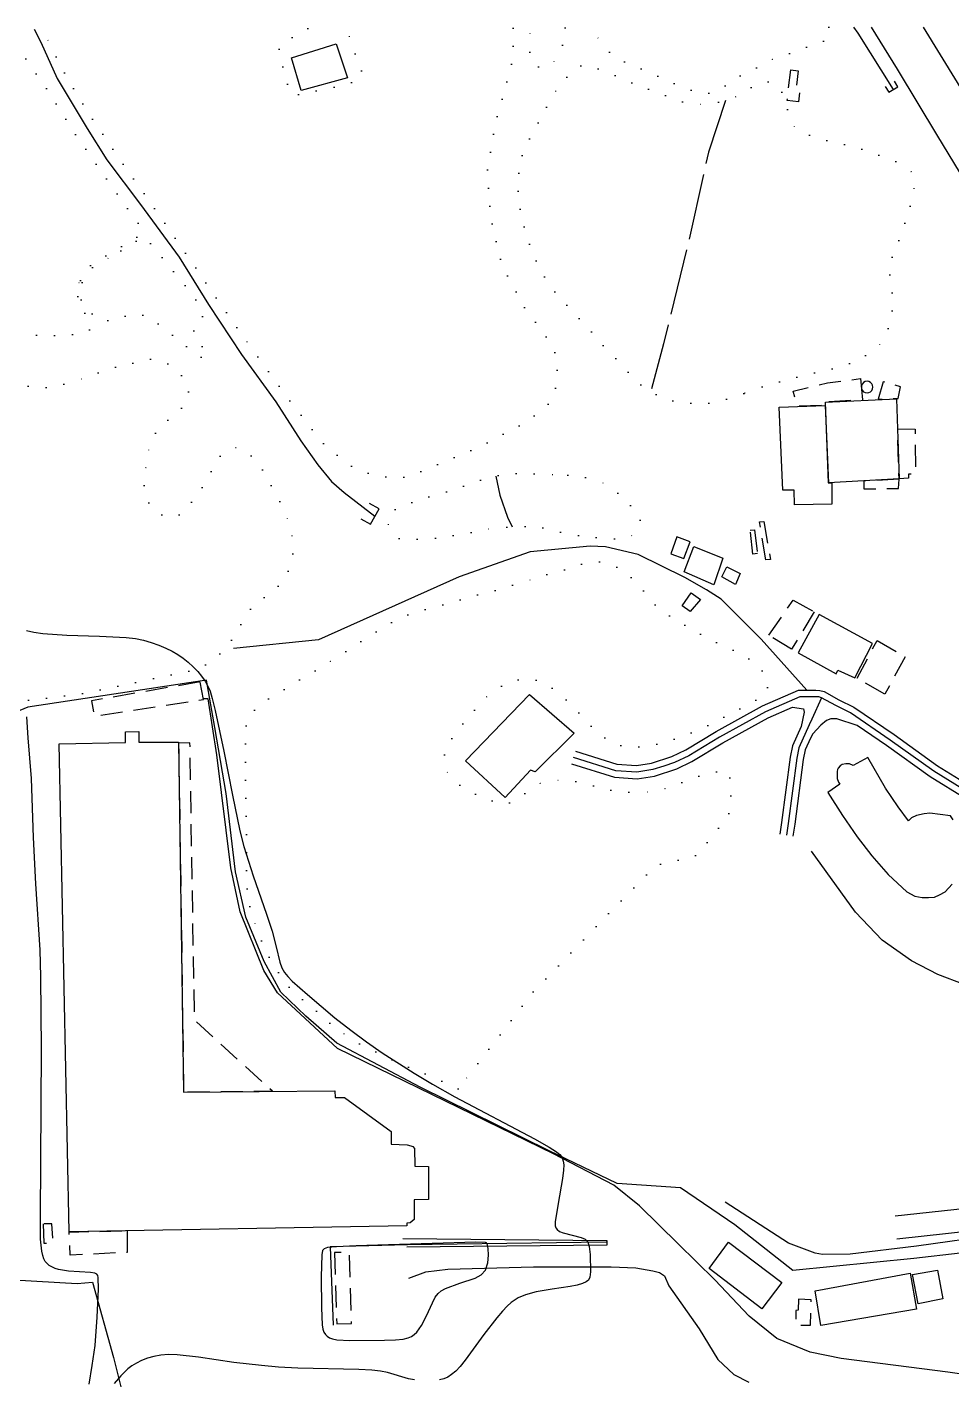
# Model space of a CAD drawing. Header units: millimetres. Extents: x 220021 to 223505, y 489325 to 491820.
# Drawn here: x 221084.8 to 221294.2, y 491507.7 to 491814.2 of the extents above; entities that cross this region are included whole.
import ezdxf

# ---------------------------------------------------------------- set-up
doc = ezdxf.new("R2010")
doc.units = ezdxf.units.MM
for name, pattern in [('15M2P5', [17.5, 15, -2.5]), ('5M2P5', [7.5, 5, -2.5]), ('AM4', [4, 0, -4])]:
    doc.linetypes.add(name, pattern=pattern)
for name, color, linetype in [('A0013110', 8, 'Continuous'), ('A0013117', 8, 'Continuous'), ('A0013118', 8, 'Continuous'), ('A0023210', 8, 'Continuous'), ('B0014111', 8, 'Continuous'), ('B0014112', 8, 'Continuous'), ('B0014116', 8, '5M2P5'), ('B0014118', 8, '5M2P5'), ('B0024120', 8, 'B0024120'), ('C0076116', 8, 'Continuous'), ('C0076117', 8, 'Continuous'), ('D0015112', 8, '15M2P5'), ('D0025111', 8, 'AM4'), ('E0022112', 8, 'Continuous'), ('F0017111', 8, 'Continuous'), ('F0017114', 8, 'Continuous'), ('F0047224', 8, 'Continuous')]:
    doc.layers.add(name, color=color, linetype=linetype)
doc.linetypes.add('B0024120', pattern='A,10,-1.75,[133,ltypeshp.shx,S=0.75,R=0,X=0,Y=0],-3.25', length=15)

msp = doc.modelspace()

# ---------------------------------------------------------------- linework, layer by layer
at = {"layer": 'A0013110', "flags": 128}
for points in [[(221299.797, 491775.078), (221291.037, 491789.53), (221281.915, 491804.716), (221276.018, 491814.207)], [(221208.95, 491650.153), (221218.361, 491647.234), (221222.774, 491646.916), (221226.154, 491647.481), (221230.81, 491649.018), (221233.935, 491650.463), (221240.848, 491654.662), (221251.315, 491660.454), (221259.483, 491663.993), (221263.433, 491664.019), (221264.339, 491663.959), (221265.254, 491663.684), (221268.604, 491661.848), (221271.994, 491660.164), (221281.116, 491653.945), (221290.985, 491646.891), (221298.786, 491642.067)], [(221208.061, 491647.287), (221217.802, 491644.267), (221222.916, 491643.899), (221226.876, 491644.559), (221231.914, 491646.223), (221235.348, 491647.811), (221242.353, 491652.067), (221252.64, 491657.759), (221258.112, 491660.13), (221260.581, 491659.763), (221260.747, 491659.061), (221260.07, 491655.754), (221258.15, 491651.388), (221257.606, 491648.842), (221255.65, 491634.036), (221255.262, 491631.408)], [(221297.364, 491639.419), (221289.322, 491644.392), (221279.398, 491651.485), (221272.798, 491655.985), (221268.147, 491657.511), (221266.832, 491657.505), (221265.847, 491657.149), (221264.535, 491656.087), (221262.733, 491654.144), (221262.184, 491653.107), (221261.02, 491650.461), (221260.564, 491648.332), (221258.622, 491633.62), (221258.222, 491630.918)]]:
    msp.add_lwpolyline(points, dxfattribs=at)
at = {"layer": 'A0013117', "flags": 128}
msp.add_lwpolyline([(221261.391, 491664.006), (221251.004, 491675.553), (221241.939, 491684.659), (221238.647, 491686.755), (221233.708, 491689.547), (221223.175, 491694.777), (221215.774, 491696.502), (221214.048, 491696.583), (221212.322, 491696.663), (221198.684, 491695.369), (221182.593, 491689.667), (221150.747, 491675.448), (221131.523, 491673.426)], dxfattribs=at)
at = {"layer": 'A0013118', "flags": 128}
for points in [[(221311.584, 491506.913), (221293.281, 491509.538), (221269.107, 491512.56), (221262.147, 491513.998), (221254.537, 491517.15), (221248.316, 491522.173), (221240.531, 491530.382), (221232.217, 491538.603), (221223.496, 491547.192), (221217.615, 491551.829), (221204.02, 491558.967), (221155.052, 491582.804), (221141.47, 491595.45), (221138.372, 491600.522), (221133.029, 491613.804), (221130.943, 491623.764), (221127.738, 491649.379), (221125.781, 491662.047), (221124.669, 491662.009)], [(221281.74, 491539.728), (221298.969, 491541.56), (221308.966, 491542.32), (221320.756, 491542.612), (221332.923, 491541.406), (221356.755, 491539.363), (221380.515, 491537.046), (221388.593, 491535.473), (221389.591, 491534.898), (221379.999, 491518.686), (221377.024, 491512.684), (221375.14, 491506.588)], [(221169.881, 491539.754), (221216.067, 491539.334), (221216.072, 491538.833), (221216.055, 491538.27), (221170.759, 491537.786)], [(221171.213, 491530.787), (221175.065, 491532.214), (221180.064, 491532.871), (221199.483, 491533.343), (221217.046, 491533.393), (221222.601, 491533.113), (221226.484, 491532.462), (221228.016, 491532.092), (221229.107, 491531.3), (221230.101, 491529.092), (221236.943, 491519.338), (221241.191, 491512.384), (221244.82, 491508.936), (221248.261, 491507.238)]]:
    msp.add_lwpolyline(points, dxfattribs=at)
at = {"layer": 'A0013118'}
msp.add_lwpolyline([(221281.404, 491544.901), (221305.858, 491547.547), (221307.373, 491547.706), (221308.331, 491547.901), (221308.952, 491548.343), (221309.393, 491549.062), (221309.425, 491549.549), (221309.346, 491550.86), (221306.66, 491567.637)], dxfattribs=at)
at = {"layer": 'A0023210', "flags": 128}
for points in [[(221454.609, 491497.031), (221437.617, 491517.118), (221435.318, 491519.912), (221432.096, 491524.197), (221424.314, 491534.548), (221417.762, 491543.264), (221404.578, 491566.708), (221397.82, 491580.782), (221390.902, 491595.035), (221386.335, 491605.046), (221381.768, 491615.057), (221373.474, 491633.417), (221373.306, 491633.79), (221371.286, 491637.953), (221368.826, 491643.291), (221366.183, 491649.027), (221354.701, 491675.818), (221344.163, 491699.753), (221331.905, 491726.865), (221328.309, 491737.268), (221312.067, 491773.915), (221295.486, 491801.701), (221287.802, 491814.236)], [(221298.075, 491640.743), (221290.154, 491645.641), (221280.257, 491652.715), (221271.234, 491658.866), (221267.91, 491660.518), (221264.672, 491662.293), (221264.07, 491662.473), (221263.388, 491662.519), (221259.799, 491662.495), (221251.977, 491659.106), (221241.601, 491653.365), (221234.642, 491649.137), (221231.362, 491647.62), (221228.939, 491646.82), (221226.515, 491646.02), (221222.845, 491645.407), (221218.081, 491645.751), (221208.506, 491648.72)], [(221264.672, 491662.293), (221262.506, 491657.429), (221261.874, 491656.129), (221259.585, 491650.924), (221259.085, 491648.587), (221257.136, 491633.828), (221256.742, 491631.163)]]:
    msp.add_lwpolyline(points, dxfattribs=at)
at = {"layer": 'B0014111', "flags": 128}
for points in [[(221154.756, 491810.415), (221157.321, 491802.769), (221146.818, 491799.89), (221144.626, 491807.265)], [(221281.689, 491730.045), (221282.246, 491711.849), (221266.299, 491710.977), (221265.576, 491729.27)], [(221265.541, 491728.491), (221266.248, 491710.898), (221267.021, 491710.944), (221267.006, 491706.143), (221258.577, 491706.013), (221258.496, 491709.334), (221255.915, 491709.355), (221255.066, 491728.092)], [(221110.093, 491654.621), (221110.09, 491652.214), (221119.045, 491652.246), (221120.151, 491572.91), (221154.444, 491573.266), (221154.536, 491571.755), (221156.648, 491571.727), (221167.212, 491564.022), (221167.244, 491561.191), (221170.863, 491561.039), (221171.687, 491560.775), (221172.125, 491560.591), (221172.481, 491560.152), (221172.551, 491556.14), (221175.645, 491556.086), (221175.639, 491548.596), (221172.409, 491548.571), (221172.396, 491544.096), (221171.532, 491543.298), (221170.79, 491543.27), (221170.79, 491542.659), (221094.259, 491541.283), (221092.059, 491651.841), (221107.014, 491652.121), (221107.025, 491654.542)], [(221243.599, 491538.923), (221255.737, 491529.806), (221251.168, 491523.85), (221239.267, 491533.021)], [(221284.783, 491531.917), (221286.173, 491523.799), (221264.543, 491520.049), (221263.265, 491527.954)]]:
    msp.add_lwpolyline(points, close=True, dxfattribs=at)
at = {"layer": 'B0014111'}
msp.add_lwpolyline([(221286.569, 491524.96), (221285.313, 491531.645), (221290.987, 491532.604), (221292.182, 491526.152)], close=True, dxfattribs=at)
at = {"layer": 'B0014112', "flags": 128}
for points in [[(221231.886, 491698.73), (221230.535, 491694.861), (221233.515, 491693.834), (221234.932, 491697.583)], [(221264.135, 491681.186), (221259.393, 491672.46), (221267.989, 491667.712), (221268.411, 491668.524), (221272.21, 491666.784), (221276.253, 491674.612)], [(221198.527, 491662.997), (221208.654, 491654.25), (221199.836, 491645.518), (221198.804, 491645.847), (221193.076, 491639.673), (221184.042, 491648.031)]]:
    msp.add_lwpolyline(points, close=True, dxfattribs=at)
at = {"layer": 'B0014112'}
for points in [[(221233.598, 491690.782), (221235.798, 491696.52), (221242.359, 491693.92), (221240.285, 491687.894)], [(221242.118, 491689.686), (221243.213, 491691.956), (221246.302, 491690.404), (221245.232, 491687.98)], [(221234.955, 491681.85), (221233.134, 491683.129), (221235.139, 491686.075), (221237.278, 491684.542)]]:
    msp.add_lwpolyline(points, close=True, dxfattribs=at)
at = {"layer": 'B0014112', "flags": 128}
msp.add_lwpolyline([(221294.525, 491634.639), (221293.909, 491635.543), (221289.244, 491636.123), (221287.916, 491635.968), (221286.212, 491635.627), (221285.082, 491635.081), (221284.399, 491634.373), (221282.061, 491637.573), (221279.21, 491641.789), (221275.204, 491648.721), (221271.883, 491646.959), (221271.03, 491647.289), (221270.16, 491647.353), (221269.395, 491647.203), (221268.878, 491646.878), (221268.487, 491646.37), (221268.318, 491646.007), (221268.217, 491645.58), (221268.234, 491644.015), (221268.539, 491643.166), (221268.864, 491642.741), (221266.144, 491640.8), (221269.411, 491635.579), (221272.738, 491630.801), (221276.093, 491626.449), (221279.79, 491622.275), (221283.978, 491618.31), (221285.851, 491617.317), (221287.522, 491617.049), (221288.936, 491617.02), (221290.308, 491617.14), (221291.408, 491617.616), (221292.731, 491618.352), (221294.314, 491620.057)], dxfattribs=at)
at = {"layer": 'B0014116', "flags": 128}
for points in [[(221257.714, 491804.531), (221259.418, 491804.331), (221258.843, 491799.418), (221259.687, 491799.32), (221259.45, 491797.297), (221256.903, 491797.595)], [(221273.532, 491734.617), (221273.983, 491729.76), (221265.53, 491729.313), (221265.534, 491728.538), (221259.24, 491728.362), (221258.233, 491731.732), (221266.08, 491733.619)], [(221278.674, 491733.853), (221277.53, 491729.897), (221282.012, 491730.102), (221282.544, 491732.76)], [(221281.924, 491723.245), (221285.897, 491723.13), (221285.949, 491713.035), (221284.394, 491712.943), (221284.395, 491712.037), (221282.272, 491711.851)], [(221282.244, 491711.826), (221274.244, 491711.373), (221274.265, 491709.624), (221282.111, 491709.715)], [(221123.975, 491665.883), (221099.359, 491661.589), (221100.002, 491658.095), (221124.69, 491661.892)], [(221121.647, 491652.041), (221119.07, 491652.022), (221120.242, 491572.983), (221140.326, 491573.165), (221122.691, 491589.229)], [(221088.375, 491543.09), (221088.542, 491538.744), (221090.625, 491538.773), (221090.393, 491543.073)], [(221107.414, 491541.51), (221107.433, 491536.645), (221094.538, 491536.003), (221094.261, 491541.252)], [(221154.38, 491536.643), (221154.892, 491520.457), (221158.252, 491520.564), (221157.765, 491536.628)], [(221259.47, 491526.013), (221259.404, 491523.524), (221258.89, 491523.485), (221258.85, 491520.139), (221262.208, 491520.113), (221262.359, 491525.865)]]:
    msp.add_lwpolyline(points, close=True, dxfattribs=at)
at = {"layer": 'B0014116'}
for points in [[(221258.293, 491684.407), (221263.011, 491681.748), (221257.926, 491673.29), (221252.722, 491676.444)], [(221279.038, 491663.14), (221272.729, 491666.711), (221277.264, 491675.277), (221283.668, 491671.546)]]:
    msp.add_lwpolyline(points, close=True, dxfattribs=at)
at = {"layer": 'B0014118'}
for points in [[(221248.532, 491700.229), (221249.5, 491700.352), (221250.178, 491694.963), (221249.135, 491694.825)], [(221250.622, 491702.173), (221251.593, 491702.255), (221253.109, 491693.64), (221252.095, 491693.508)]]:
    msp.add_lwpolyline(points, close=True, dxfattribs=at)
at = {"layer": 'B0024120', "flags": 128}
msp.add_lwpolyline([(221369.877, 491502.189), (221350.368, 491504.164), (221305.594, 491508.724), (221307.744, 491530.221), (221307.759, 491536.826), (221306.602, 491537.641), (221285.632, 491535.22), (221258.171, 491532.517), (221245.024, 491542.848), (221232.777, 491551.231), (221218.435, 491552.242), (221203.01, 491559.658), (221173.801, 491574.081), (221154.919, 491584.006), (221147.916, 491590.179), (221142.201, 491595.588), (221138.429, 491602.572), (221134.329, 491612.607), (221131.96, 491622.889), (221129.82, 491640.581), (221127.285, 491655.572), (221125.37, 491666.295), (221084.95, 491660.132), (221079.101, 491657.737), (221072.652, 491644.451), (221073.369, 491619.814), (221073.647, 491605.901), (221074.659, 491592.621), (221078.38, 491587.717), (221079.065, 491574.264), (221080.379, 491546.151), (221081.757, 491530.382), (221096.123, 491529.611), (221099.599, 491529.905), (221104.301, 491512.818), (221108.207, 491497.386), (221111.058, 491484.651), (221113.366, 491480.255), (221133.215, 491472.348), (221142.112, 491451.873), (221152.846, 491427.864), (221149.78, 491424.112), (221133.103, 491412.979)], dxfattribs=at)
at = {"layer": 'C0076116', "flags": 128}
for points in [[(221279.141, 491800.782), (221279.905, 491799.491), (221281.97, 491800.715), (221281.206, 491802.005)], [(221160.369, 491702.834), (221162.557, 491701.623), (221164.494, 491705.122), (221162.307, 491706.334)]]:
    msp.add_lwpolyline(points, dxfattribs=at)
at = {"layer": 'C0076117', "flags": 128}
msp.add_lwpolyline([(221276.298, 491732.677), (221276.234, 491733.08), (221276.049, 491733.443), (221275.761, 491733.731), (221275.398, 491733.916), (221274.995, 491733.98), (221274.592, 491733.916), (221274.229, 491733.731), (221273.941, 491733.443), (221273.756, 491733.08), (221273.713, 491732.812), (221273.775, 491732.236), (221273.941, 491731.911), (221274.229, 491731.623), (221274.592, 491731.438), (221274.995, 491731.374), (221275.398, 491731.438), (221275.761, 491731.623), (221276.049, 491731.911), (221276.234, 491732.274)], close=True, dxfattribs=at)
at = {"layer": 'D0015112', "flags": 128}
for points in [[(221242.905, 491797.622), (221239.059, 491785.862), (221234.24, 491764.239), (221228.895, 491742.455), (221226.001, 491731.625)], [(221190.937, 491712.503), (221191.815, 491708.176), (221193.564, 491703.209), (221194.619, 491701.01)]]:
    msp.add_lwpolyline(points, dxfattribs=at)
at = {"layer": 'D0025111', "flags": 128}
for points in [[(221079.732, 491813.716), (221083.839, 491808.023), (221090.003, 491799.037), (221095.707, 491789.941), (221104.119, 491777.901), (221111.045, 491768.152), (221110.062, 491766.916), (221099.233, 491760.358), (221097.596, 491757.888), (221096.286, 491756.123), (221095.632, 491754.888), (221096.626, 491752.078), (221098.28, 491748.391), (221099.109, 491745.756), (221097.304, 491744.693), (221090.567, 491744.31), (221085.964, 491744.465), (221082.51, 491745.329), (221079.055, 491746.896), (221075.102, 491749.869), (221072.955, 491753.554), (221068.891, 491761.335), (221065.021, 491765.672), (221059.933, 491771.671), (221057.549, 491776.638), (221056.379, 491780.16), (221055.603, 491782.319), (221054.737, 491785.02), (221051.757, 491789.209), (221047.208, 491792.005), (221042.463, 491794.585), (221037.855, 491799.531), (221035.862, 491803.429), (221035.06, 491805.409), (221033.742, 491808.119), (221031.791, 491810.365), (221027.233, 491812.227), (221024.301, 491813.157), (221022.62, 491813.573)], [(221194.869, 491814.004), (221194.9, 491813.574), (221194.935, 491810.578), (221194.39, 491805.357), (221192.612, 491798.874), (221190.944, 491792.879), (221189.029, 491782.039), (221189.303, 491776.283), (221190.013, 491770.004), (221192.204, 491760.562), (221197.287, 491750.86), (221201.685, 491745.102), (221203.11, 491742.828), (221204.257, 491740.698), (221204.81, 491738.971), (221204.832, 491736.687), (221204.693, 491733.326), (221204.234, 491731.519), (221203.718, 491729.962), (221202.823, 491728.853), (221198.192, 491724.951), (221186.673, 491718.88), (221177.012, 491714.858), (221171.229, 491712.336), (221167.586, 491712.21), (221163.85, 491712.574), (221158.851, 491714.277), (221152.392, 491719.209), (221144.344, 491729.462), (221134.571, 491742.887), (221123.923, 491758.238), (221115.442, 491770.613), (221107.196, 491782.217), (221099.033, 491794.102), (221092.959, 491804.267), (221088.266, 491813.737)], [(221148.369, 491813.888), (221145.395, 491812.199), (221142.187, 491810.147), (221141.81, 491809.018), (221142.309, 491806.725), (221143.587, 491801.796), (221144.164, 491799.51), (221144.885, 491798.963), (221145.411, 491798.86), (221146.35, 491799.01), (221148.055, 491799.383), (221154.759, 491800.704), (221158.113, 491801.614), (221160.428, 491802.786), (221160.706, 491803.242), (221160.633, 491804.05), (221158.198, 491810.356), (221157.634, 491812.861), (221157.896, 491813.782), (221157.96, 491813.911)], [(221206.646, 491814.033), (221206.925, 491813.155), (221206.909, 491812.817), (221206.863, 491812.47), (221206.787, 491812.127), (221206.693, 491811.789), (221206.568, 491811.436), (221205.335, 491808.501), (221205.151, 491808.142), (221204.756, 491807.463), (221204.311, 491806.811), (221204.062, 491806.485), (221203.332, 491805.672), (221203.069, 491805.444), (221202.789, 491805.245), (221202.508, 491805.098), (221202.204, 491805.001), (221201.887, 491804.96), (221201.573, 491804.967), (221201.251, 491805.006), (221200.943, 491805.08), (221200.652, 491805.184), (221200.387, 491805.323), (221200.13, 491805.491), (221199.883, 491805.695), (221199.663, 491805.918), (221199.452, 491806.171), (221199.256, 491806.459), (221199.093, 491806.759), (221198.953, 491807.087), (221198.839, 491807.453), (221198.748, 491807.861), (221198.685, 491808.305), (221198.647, 491808.756), (221198.628, 491809.715), (221198.726, 491812.921), (221198.798, 491813.784), (221198.814, 491814.014)], [(221266.367, 491814.182), (221266.794, 491813.422), (221266.835, 491813.167), (221266.832, 491812.92), (221266.8, 491812.684), (221266.738, 491812.447), (221266.65, 491812.219), (221266.529, 491811.995), (221266.368, 491811.77), (221266.174, 491811.573), (221265.917, 491811.388), (221265.607, 491811.225), (221265.221, 491811.062), (221264.36, 491810.753), (221261.403, 491809.713), (221258.246, 491808.585), (221255.006, 491807.322), (221253.527, 491806.869), (221253.198, 491806.529), (221252.753, 491806.322), (221249.734, 491804.885), (221246.904, 491803.52), (221244.918, 491802.424), (221244.606, 491802.21), (221242.021, 491800.341), (221241.75, 491800.174), (221240.686, 491799.606), (221240.4, 491799.482), (221240.1, 491799.372), (221239.794, 491799.299), (221239.499, 491799.259), (221239.203, 491799.249), (221238.895, 491799.266), (221236.185, 491799.563), (221235.895, 491799.651), (221232.796, 491800.789), (221232.401, 491800.961), (221222.078, 491805.606), (221221.715, 491805.694), (221221.112, 491805.899), (221220.714, 491806.062), (221219.548, 491806.627), (221219.161, 491806.854), (221217.07, 491808.243), (221216.722, 491808.511), (221215.756, 491809.367), (221215.465, 491809.675), (221214.942, 491810.306), (221214.703, 491810.635), (221214.477, 491810.986), (221213.35, 491813.027), (221213.218, 491813.386), (221213.104, 491813.757), (221213.028, 491814.049)], [(221096.448, 491756.342), (221097.214, 491756.388)]]:
    msp.add_lwpolyline(points, dxfattribs=at)
for points in [[(221031.09, 491787.397), (221042.803, 491780.684), (221045.111, 491778.055), (221046.6, 491774.368), (221048.583, 491770.507), (221052.86, 491769.295), (221058.645, 491764.784), (221060.808, 491762.5), (221062.942, 491760.35), (221063.589, 491759.655), (221064.131, 491759.007), (221064.562, 491758.402), (221064.95, 491757.732), (221065.222, 491757.062), (221065.365, 491756.451), (221065.379, 491755.868), (221065.216, 491755.264), (221064.885, 491754.685), (221064.506, 491754.214), (221063.617, 491753.327), (221063.138, 491752.917), (221060.351, 491750.945), (221058.979, 491749.979), (221058.273, 491749.415), (221057.653, 491748.859), (221057.063, 491748.223), (221056.598, 491747.637), (221056.158, 491746.957), (221055.801, 491746.238), (221055.538, 491745.537), (221055.349, 491744.778), (221055.255, 491744.041), (221055.265, 491743.357), (221055.404, 491742.627), (221055.684, 491741.9), (221056.022, 491741.313), (221056.42, 491740.78), (221056.948, 491740.272), (221057.498, 491739.865), (221058.181, 491739.454), (221060.199, 491738.602), (221060.947, 491738.353), (221063.719, 491737.598), (221064.378, 491737.456), (221067.522, 491737.19), (221070.828, 491737.15), (221073.116, 491737.129), (221073.94, 491737.074), (221074.735, 491736.969), (221075.522, 491736.82), (221076.346, 491736.607), (221077.133, 491736.34), (221080.074, 491734.735), (221080.811, 491734.313), (221082.217, 491733.653), (221082.969, 491733.372), (221083.814, 491733.119), (221085.425, 491732.786), (221086.256, 491732.673), (221087.882, 491732.567), (221088.807, 491732.573), (221090.732, 491732.775), (221091.79, 491732.976), (221093.535, 491733.427), (221097.012, 491734.545), (221100.327, 491735.739), (221103.523, 491736.821), (221104.354, 491737.065), (221107.445, 491737.791), (221110.529, 491738.582), (221111.397, 491738.797), (221112.246, 491738.954), (221113.045, 491739.033), (221113.926, 491738.978), (221114.689, 491738.818), (221115.458, 491738.526), (221116.752, 491737.826), (221117.41, 491737.408), (221118.111, 491736.879), (221118.794, 491736.277), (221119.336, 491735.726), (221119.818, 491735.142), (221120.299, 491734.44), (221120.723, 491733.706), (221121.006, 491733.072), (221121.214, 491732.435), (221121.346, 491731.687), (221121.334, 491730.928), (221121.172, 491730.259), (221120.822, 491729.482), (221120.339, 491728.713), (221119.852, 491728.062), (221119.294, 491727.422), (221116.589, 491725.113), (221115.822, 491724.477), (221115.084, 491723.791), (221114.525, 491723.18), (221114.01, 491722.525), (221113.53, 491721.799), (221112.885, 491720.415), (221112.639, 491719.721), (221112.263, 491718.405), (221112.112, 491717.725), (221111.607, 491714.337), (221111.29, 491711.283), (221111.243, 491710.495), (221111.252, 491709.678), (221111.363, 491708.861), (221111.574, 491708.088), (221111.893, 491707.285), (221112.313, 491706.489), (221112.751, 491705.812), (221113.254, 491705.2), (221113.811, 491704.671), (221114.408, 491704.217), (221115.005, 491703.853), (221115.627, 491703.546), (221116.249, 491703.333), (221116.871, 491703.206), (221117.457, 491703.17), (221118.044, 491703.23), (221118.598, 491703.395), (221119.117, 491703.65), (221119.646, 491704.001), (221120.15, 491704.422), (221120.618, 491704.867), (221121.533, 491705.956), (221123.375, 491708.458), (221124.838, 491710.532), (221125.282, 491711.244), (221126.721, 491714.066), (221127.063, 491714.774), (221127.723, 491715.935), (221128.094, 491716.5), (221128.501, 491717.021), (221128.93, 491717.495), (221129.398, 491717.916), (221129.895, 491718.278), (221130.432, 491718.584), (221130.957, 491718.799), (221131.504, 491718.938), (221132.022, 491718.981), (221132.548, 491718.933), (221133.101, 491718.771), (221133.68, 491718.522), (221134.313, 491718.165), (221134.859, 491717.79), (221135.945, 491716.753), (221136.94, 491715.593), (221137.399, 491714.984), (221137.87, 491714.264), (221139.586, 491711.229), (221141.402, 491707.95), (221141.865, 491707.06), (221143.39, 491703.666), (221143.684, 491702.889), (221144.236, 491701.132), (221144.565, 491699.754), (221144.711, 491698.944), (221144.879, 491697.516), (221144.952, 491696.026), (221144.948, 491695.159), (221144.886, 491694.389), (221144.752, 491693.612), (221144.242, 491691.836), (221143.957, 491691.081), (221143.647, 491690.405), (221143.214, 491689.621), (221142.32, 491688.388), (221141.87, 491687.86), (221140.937, 491686.926), (221140.357, 491686.423), (221137.656, 491684.375), (221137.12, 491683.966), (221135.665, 491682.662), (221135.211, 491682.209), (221134.811, 491681.749), (221134.429, 491681.246), (221132.94, 491678.438), (221132.593, 491677.791), (221130.978, 491675.177), (221130.517, 491674.523), (221129.519, 491673.29), (221129.004, 491672.741), (221127.909, 491671.778), (221126.267, 491670.485), (221125.712, 491670.097), (221124.506, 491669.368), (221123.919, 491669.067), (221123.336, 491668.837), (221122.537, 491668.59), (221122.087, 491668.486), (221096.865, 491663.128), (221095.814, 491663.051), (221092.094, 491662.523), (221088.913, 491662.127), (221085.743, 491661.786), (221082.228, 491661.348), (221080.871, 491661.184), (221079.389, 491661.089), (221078.532, 491661.086), (221077.666, 491661.13), (221076.863, 491661.236), (221074.551, 491661.847), (221073.911, 491662.067), (221070.977, 491663.269), (221070.434, 491663.471), (221069.851, 491663.641), (221068.772, 491663.876), (221068.139, 491663.974), (221067.524, 491664.028), (221066.909, 491664.022), (221063.662, 491662.972), (221060.747, 491661.792), (221057.449, 491660.35), (221056.676, 491660.009), (221055.866, 491659.711), (221055.02, 491659.457), (221053.473, 491659.114), (221052.602, 491658.982), (221050.936, 491658.822), (221048.831, 491658.749), (221045.226, 491658.829), (221044.284, 491658.895), (221041.133, 491659.287), (221039.449, 491659.527), (221037.165, 491659.71), (221033.64, 491659.79), (221030.636, 491659.797), (221029.722, 491659.787), (221028.815, 491659.72), (221027.969, 491659.577), (221026.973, 491659.283), (221026.217, 491658.971), (221025.41, 491658.569), (221023.959, 491657.675), (221023.156, 491657.097), (221021.15, 491655.376), (221020.466, 491654.715), (221018.304, 491652.257), (221015.973, 491649.515), (221014.456, 491647.769), (221013.963, 491647.129), (221012.748, 491645.263), (221011.893, 491643.753), (221011.179, 491642.319), (221010.793, 491641.42), (221009.749, 491637.802), (221009.323, 491636.219), (221009.066, 491635.461), (221008.528, 491634.145), (221007.85, 491632.721), (221007.465, 491632.031), (221007.018, 491631.322), (221005.05, 491628.681), (221004.654, 491628.192), (221004.221, 491627.732), (221003.735, 491627.326), (221003.206, 491626.963), (221002, 491626.314), (221001.363, 491626.03), (220999.516, 491625.385), (220998.753, 491625.177), (220995.266, 491624.498), (220994.532, 491624.391), (220992.579, 491624.221), (220991.057, 491624.179), (220988.625, 491624.265), (220985.236, 491624.593), (220983.607, 491624.811), (220982.704, 491624.981), (220980.499, 491625.527), (220978.993, 491626), (220977.551, 491626.538), (220976.191, 491627.152), (220975.454, 491627.555), (220974.757, 491628.01), (220974.11, 491628.496), (220973.535, 491628.997), (220973.043, 491629.523), (220972.651, 491630.074), (220972.379, 491630.639), (220972.207, 491631.186), (220972.096, 491632.006), (220972.1, 491632.578), (220972.928, 491635.545), (220973.166, 491636.247), (220974.462, 491639.292), (220975.933, 491642.348), (220976.272, 491642.999), (220977.974, 491645.728), (220979.78, 491648.488), (220981.64, 491651.292), (220982.025, 491651.914), (220982.339, 491652.507), (220982.584, 491653.083), (220982.79, 491653.69), (220982.946, 491654.294), (220983.058, 491654.881), (220983.336, 491658.298), (220983.38, 491658.87), (220983.395, 491659.51), (220983.338, 491660.165), (220983.216, 491660.824), (220983.041, 491661.475), (220982.815, 491662.145), (220982.259, 491663.52), (220981.097, 491665.935), (220979.363, 491669.056), (220978.929, 491669.82), (220977.924, 491671.936), (220977.583, 491672.779), (220977.067, 491674.315), (220976.143, 491677.803), (220975.414, 491681.297), (220975.278, 491682.049), (220975.214, 491682.779), (220975.197, 491683.521), (220975.255, 491684.247), (220975.375, 491684.956), (220975.556, 491685.671), (220975.776, 491686.358), (220976.278, 491687.552), (220976.602, 491688.214), (220978.419, 491691.126), (220980.279, 491693.713), (220982.268, 491696.395), (220984.3, 491699.101), (220986.315, 491701.614), (220987.622, 491703.073), (220988.127, 491703.576), (220988.663, 491704.046), (220989.621, 491704.747), (220990.183, 491705.091), (220993.379, 491706.487), (220994.049, 491706.781), (220994.697, 491707.129), (220995.334, 491707.531), (220996.429, 491708.332), (220997.019, 491708.831), (220997.578, 491709.363), (220998.039, 491709.888), (220998.396, 491710.409), (220998.641, 491710.934), (220998.775, 491711.459), (220998.822, 491711.999), (220998.772, 491712.592), (220998.629, 491713.157), (220998.421, 491713.722), (220996.773, 491716.39), (220995.735, 491717.852), (220995.326, 491718.367), (220994.845, 491718.893), (220994.367, 491719.333), (220993.86, 491719.718), (220993.342, 491720.025), (220992.796, 491720.277), (220992.227, 491720.454), (220991.681, 491720.534), (220991.069, 491720.571), (220990.436, 491720.557), (220987.338, 491719.892), (220986.506, 491719.663), (220984.3, 491718.885), (220981.255, 491717.583), (220978.465, 491716.42), (220975.484, 491715.003), (220974.869, 491714.727), (220974.25, 491714.501), (220973.613, 491714.318), (220972.969, 491714.186), (220972.31, 491714.151), (220971.688, 491714.227), (220971.03, 491714.422), (220970.429, 491714.686), (220969.387, 491715.259), (220968.855, 491715.598), (220967.015, 491717.093), (220966.569, 491717.511), (220966.163, 491717.943), (220965.789, 491718.397), (220964.536, 491720.456), (220964.264, 491720.968), (220962.652, 491723.517), (220962.325, 491724.017), (220962.038, 491724.518), (220961.786, 491725.05), (220961.575, 491725.597), (220961.417, 491726.145), (220961.299, 491726.727), (220961.239, 491727.325), (220961.192, 491729.843), (220961.214, 491730.412), (220961.348, 491731.494), (220961.461, 491732.073), (220961.605, 491732.638), (220961.782, 491733.185), (220961.988, 491733.72), (220962.879, 491735.482), (220964.404, 491738.074), (220965.009, 491739.016), (220966.948, 491741.701), (220968.937, 491744.343), (220969.449, 491745.058), (220971.342, 491748.157), (220972.131, 491749.523), (220973.393, 491751.45), (220975.299, 491754.027), (220977.155, 491756.683), (220977.779, 491757.535), (220979.667, 491759.565), (220982.264, 491762.059), (220984.846, 491764.57), (220987.187, 491766.683), (220987.695, 491767.1), (220988.174, 491767.444), (220989.078, 491767.954), (220989.592, 491768.194), (220990.129, 491768.374), (220990.658, 491768.474), (220991.183, 491768.477), (220991.697, 491768.368), (220992.193, 491768.159), (220992.722, 491767.831), (220993.221, 491767.398), (220993.674, 491766.934), (220995.934, 491764.28), (220998.182, 491761.589), (221000.453, 491758.964), (221000.963, 491758.391), (221001.607, 491757.777), (221014.12, 491751.879), (221019.054, 491750.845), (221034.512, 491747.573), (221037.147, 491745.65), (221039.124, 491743.9), (221042.428, 491737.934), (221043.425, 491733.892), (221046.578, 491723.176), (221048.234, 491718.785), (221049.069, 491714.039), (221048.585, 491710.695), (221048.097, 491708.933), (221047.443, 491707.699), (221046.622, 491707.343), (221045.141, 491708.04), (221039.379, 491711.356), (221037.078, 491711.346), (221034.45, 491710.63), (221031.988, 491709.388), (221031.006, 491708.152), (221031.012, 491705.865), (221033.018, 491693.736), (221034.336, 491692.686), (221036.802, 491692.522), (221049.942, 491695.396), (221051.09, 491696.457), (221051.413, 491698.393), (221049.917, 491704.544), (221050.076, 491706.479), (221050.889, 491709.474), (221051.533, 491714.402), (221050.696, 491720.028), (221048.375, 491727.054), (221047.047, 491731.798), (221044.722, 491740.407), (221042.574, 491744.444), (221039.278, 491747.947), (221034.338, 491751.267), (221031.706, 491752.134), (221018.714, 491754.714), (221011.707, 491758.098), (221011.436, 491758.346), (221008.772, 491760.335), (221008.129, 491760.785), (221005.095, 491762.671), (221004.426, 491763.114), (221003.794, 491763.597), (221003.247, 491764.076), (221002.78, 491764.573), (221002.4, 491765.092), (221002.105, 491765.614), (221001.915, 491766.096), (221001.84, 491766.557), (221001.898, 491766.992), (221002.097, 491767.387), (221002.41, 491767.732), (221002.817, 491768.03), (221003.321, 491768.285), (221004.433, 491768.654), (221005.113, 491768.819), (221007.1, 491769.101), (221010.421, 491769.363), (221013.029, 491769.709), (221014.94, 491770.073), (221015.692, 491770.266), (221016.394, 491770.499), (221017.132, 491770.797), (221017.758, 491771.153), (221018.284, 491771.548), (221018.713, 491771.99), (221019.037, 491772.478), (221019.264, 491773), (221019.409, 491773.554), (221019.467, 491774.144), (221019.421, 491774.737), (221019.289, 491775.331), (221018.812, 491776.634), (221018.543, 491777.242), (221017.072, 491780.09), (221015.413, 491783.024), (221015.094, 491783.64), (221014.584, 491784.784), (221014.351, 491785.411), (221013.989, 491786.667), (221013.828, 491787.361), (221013.525, 491789.38), (221013.461, 491790.157), (221013.379, 491793.571), (221013.355, 491794.284), (221013.377, 491794.964), (221013.475, 491795.618), (221014.393, 491798.74), (221014.898, 491800.157), (221015.927, 491802.562), (221016.486, 491803.691), (221017.081, 491804.705), (221017.405, 491805.179), (221017.78, 491805.654), (221018.172, 491806.056), (221018.583, 491806.38), (221019.055, 491806.631), (221019.544, 491806.767), (221020.059, 491806.773), (221020.645, 491806.632), (221021.321, 491806.333), (221022.004, 491805.933), (221022.604, 491805.511), (221023.233, 491804.999), (221023.844, 491804.43), (221024.408, 491803.832), (221024.922, 491803.198), (221025.374, 491802.558), (221025.798, 491801.852), (221026.167, 491801.053), (221026.486, 491800.175), (221026.755, 491799.264), (221027.51, 491796.054), (221027.707, 491795.309), (221028.926, 491791.847), (221029.213, 491791.127), (221030.099, 491789.212)], [(221247.079, 491731.199), (221246.676, 491731.023), (221245.935, 491730.765), (221242.915, 491729.84), (221240.475, 491729.232), (221239.853, 491729.114), (221238.654, 491728.957), (221238.025, 491728.915), (221236.712, 491728.906), (221234.129, 491729.056), (221233.478, 491729.133), (221231.442, 491729.484), (221230.78, 491729.636), (221229.482, 491730.023), (221228.824, 491730.257), (221227.623, 491730.77), (221226.472, 491731.35), (221225.376, 491731.989), (221224.84, 491732.349), (221223.855, 491733.106), (221223.374, 491733.538), (221220.952, 491735.98), (221219.924, 491737.162), (221217.503, 491739.766), (221215.02, 491742.294), (221214.56, 491742.817), (221212.584, 491745.125), (221210.533, 491747.362), (221208.054, 491750.095), (221205.485, 491752.883), (221203.592, 491755.177), (221203.19, 491755.732), (221201.247, 491758.652), (221200.896, 491759.343), (221199.342, 491762.817), (221199.055, 491763.623), (221197.88, 491767.125), (221196.909, 491770.508), (221196.748, 491771.235), (221196.101, 491774.736), (221196.016, 491775.567), (221195.977, 491776.431), (221195.997, 491778.201), (221196.164, 491781.698), (221196.255, 491782.561), (221196.407, 491783.424), (221196.613, 491784.251), (221196.884, 491785.086), (221197.534, 491786.718), (221198.287, 491788.318), (221199.73, 491791.133), (221201.216, 491793.822), (221202.636, 491796.522), (221204.486, 491799.686), (221205.711, 491801.491), (221206.162, 491802.037), (221206.652, 491802.554), (221208.438, 491804.243), (221208.849, 491804.573), (221209.702, 491805.188), (221210.084, 491805.392), (221210.473, 491805.539), (221210.883, 491805.607), (221211.365, 491805.578), (221211.814, 491805.494), (221212.329, 491805.357), (221213.947, 491804.822), (221217.004, 491803.7), (221219.783, 491802.513), (221222.757, 491801.163), (221223.774, 491800.766), (221226.788, 491799.723), (221230.017, 491798.453), (221230.531, 491798.218), (221232.117, 491797.619), (221232.678, 491797.446), (221234.444, 491797.022), (221235.026, 491796.921), (221236.163, 491796.79), (221236.735, 491796.761), (221237.311, 491796.763), (221238.433, 491796.834), (221240.509, 491797.083), (221241.056, 491797.18), (221243.647, 491797.799), (221244.205, 491797.985), (221244.724, 491798.197), (221245.242, 491798.444), (221245.814, 491798.764), (221246.354, 491799.105), (221249.12, 491800.81), (221249.631, 491801.062), (221250.581, 491801.46), (221251.067, 491801.632), (221251.535, 491801.754), (221251.995, 491801.839), (221252.485, 491801.85), (221252.895, 491801.784), (221253.287, 491801.676), (221253.668, 491801.524), (221254.042, 491801.337), (221254.416, 491801.092), (221254.757, 491800.796), (221255.073, 491800.443), (221255.353, 491800.047), (221255.601, 491799.651), (221255.824, 491799.23), (221256.197, 491798.402), (221256.365, 491797.93), (221256.498, 491797.466), (221256.698, 491796.57), (221257.432, 491793.637), (221257.651, 491793.108), (221257.888, 491792.633), (221258.175, 491792.168), (221258.502, 491791.743), (221258.857, 491791.372), (221259.274, 491791.019), (221259.77, 491790.702), (221260.317, 491790.435), (221261.903, 491789.782), (221264.686, 491788.818), (221265.362, 491788.659), (221268.703, 491787.932), (221271.994, 491787.147), (221272.66, 491786.948), (221275.925, 491785.775), (221278.974, 491784.764), (221281.297, 491783.851), (221281.79, 491783.609), (221283.494, 491782.643), (221283.929, 491782.354), (221284.655, 491781.814), (221285.007, 491781.489), (221285.312, 491781.14), (221285.546, 491780.769), (221285.714, 491780.363), (221285.804, 491779.913), (221285.81, 491779.445), (221285.777, 491778.977), (221285.603, 491777.679), (221285.078, 491774.913), (221284.81, 491773.82), (221283.878, 491770.748), (221282.9, 491767.731), (221281.777, 491764.736), (221281.532, 491764.222), (221280.272, 491761.108), (221280.153, 491760.618), (221280.088, 491760.169), (221280.08, 491759.723), (221280.115, 491758.87), (221280.246, 491757.499), (221280.546, 491755.491), (221280.888, 491752.501), (221280.88, 491752.03), (221280.781, 491750.681), (221280.712, 491750.149), (221280.143, 491747.037), (221279.977, 491746.455), (221279.616, 491745.408), (221279.378, 491744.837), (221278.869, 491743.823), (221278.556, 491743.309), (221278.206, 491742.813), (221277.802, 491742.313), (221277.385, 491741.86), (221276.92, 491741.429), (221276.452, 491741.056), (221275.541, 491740.406), (221274.252, 491739.608), (221271.969, 491738.392), (221271.401, 491738.151), (221269.306, 491737.402), (221268.694, 491737.227), (221265.632, 491736.504), (221262.155, 491735.706), (221258.988, 491734.922), (221256.008, 491734.076), (221253.497, 491733.526), (221253.148, 491733.468)], [(221105.963, 491763.555), (221110.557, 491766.391), (221111.872, 491766.397), (221112.697, 491765.169), (221122.591, 491753.252), (221123.584, 491750.969), (221124.41, 491749.39), (221124.58, 491747.455), (221123.433, 491746.043), (221122.449, 491745.335), (221123.274, 491744.107), (221125.587, 491739.72), (221124.767, 491739.188), (221123.615, 491739.711), (221112.414, 491748.631), (221109.618, 491749.322), (221107.319, 491748.784), (221102.227, 491747.53), (221100.417, 491748.401), (221099.263, 491749.451), (221097.45, 491751.378), (221096.954, 491752.607), (221096.62, 491754.189), (221096.78, 491755.773), (221099.891, 491760.185), (221100.876, 491760.541)], [(221207.202, 491712.739), (221207.694, 491712.691), (221211.162, 491712.212), (221213.255, 491711.778), (221213.766, 491711.608), (221214.729, 491711.215), (221215.186, 491710.995), (221216.07, 491710.49), (221217.35, 491709.654), (221217.738, 491709.365), (221218.446, 491708.76), (221218.777, 491708.425), (221221.048, 491706.188), (221221.364, 491705.911), (221223.355, 491703.93), (221223.505, 491703.667), (221223.599, 491703.382), (221223.634, 491703.095), (221223.62, 491702.807), (221223.547, 491702.228), (221223.427, 491701.645), (221223.344, 491701.361), (221223.139, 491700.825), (221223.009, 491700.548), (221222.861, 491700.286), (221222.504, 491699.779), (221222.263, 491699.509), (221222.007, 491699.279), (221221.708, 491699.042), (221221.362, 491698.831), (221220.974, 491698.64), (221220.556, 491698.49), (221220.085, 491698.361), (221219.592, 491698.282), (221219.084, 491698.243), (221218.581, 491698.24), (221216.329, 491698.348), (221213.196, 491698.618), (221209.685, 491699.007), (221206.85, 491699.514), (221206.264, 491699.655), (221202.963, 491700.505), (221200.226, 491701.044), (221199.614, 491701.11), (221198.427, 491701.133), (221197.83, 491701.112), (221194.8, 491701.026), (221192.393, 491700.817), (221189.302, 491700.461), (221186.909, 491700.05), (221183.584, 491699.378), (221180.094, 491698.857), (221176.935, 491698.418), (221174.823, 491698.237), (221174.272, 491698.22), (221171.239, 491698.181), (221169.887, 491698.24), (221169.473, 491698.302), (221169.11, 491698.389), (221168.772, 491698.522), (221168.47, 491698.695), (221168.182, 491698.908), (221167.909, 491699.149), (221167.661, 491699.419), (221167.435, 491699.704), (221167.227, 491700.003), (221167.036, 491700.323), (221166.879, 491700.636), (221166.749, 491700.942), (221166.649, 491701.263), (221166.585, 491701.572), (221166.549, 491701.871), (221166.535, 491702.173), (221166.539, 491702.518), (221166.583, 491703.108), (221166.648, 491703.382), (221166.749, 491703.637), (221166.893, 491703.881), (221167.077, 491704.129), (221167.297, 491704.359), (221167.563, 491704.604), (221167.87, 491704.823), (221168.244, 491705.049), (221168.741, 491705.304), (221169.839, 491705.774), (221173.19, 491707.011), (221175.608, 491707.756), (221178.505, 491708.576), (221181.629, 491709.508), (221182.234, 491709.73), (221185.473, 491710.909), (221188.687, 491711.978), (221189.738, 491712.257), (221192.261, 491712.775), (221192.779, 491712.85), (221195.981, 491713.127), (221196.459, 491713.126)], [(221182.423, 491573.68), (221179.407, 491575.106), (221176.232, 491576.56), (221175.409, 491576.885), (221172.5, 491578.025), (221169.166, 491579.436), (221166.43, 491580.756), (221163.41, 491582.214), (221160.444, 491583.667), (221159.624, 491584.158), (221156.547, 491586.154), (221154.024, 491587.971), (221153.381, 491588.518), (221150.833, 491590.846), (221148.26, 491593.022), (221145.931, 491594.968), (221144.519, 491596.279), (221144.012, 491596.841), (221142.597, 491598.641), (221142.227, 491599.221), (221140.557, 491601.882), (221138.831, 491604.809), (221138.504, 491605.557), (221137.349, 491608.401), (221136.41, 491611.115), (221135.374, 491614.275), (221135.206, 491614.959), (221134.888, 491616.653), (221134.467, 491619.809), (221134.44, 491620.601), (221134.451, 491624.004), (221134.455, 491627.173), (221134.459, 491630.631), (221134.409, 491633.822), (221134.294, 491636.905), (221134.262, 491640.107), (221134.234, 491643.27), (221134.234, 491646.493), (221134.195, 491649.85), (221134.189, 491653.393), (221134.332, 491655.786), (221134.481, 491656.368), (221134.69, 491656.976), (221134.935, 491657.551), (221135.231, 491658.119), (221135.617, 491658.716), (221136.049, 491659.277), (221136.615, 491659.884), (221137.256, 491660.455), (221137.908, 491660.958), (221139.83, 491662.265), (221142.729, 491664.05), (221145.299, 491665.629), (221147.964, 491667.223), (221150.855, 491668.95), (221153.512, 491670.548), (221156.468, 491672.498), (221159.42, 491674.43), (221162.261, 491676.196), (221164.944, 491677.981), (221168.195, 491679.894), (221169.048, 491680.3), (221171.557, 491681.322), (221172.266, 491681.551), (221175.289, 491682.368), (221178.744, 491683.331), (221181.986, 491684.234), (221184.887, 491685.122), (221188.23, 491686.014), (221188.885, 491686.146), (221192.027, 491686.923), (221192.574, 491687.099), (221195.504, 491688.088), (221198.674, 491689.027), (221200.244, 491689.582), (221203.026, 491690.377), (221203.591, 491690.492), (221206.639, 491691.28), (221207.132, 491691.444), (221209.961, 491692.455), (221210.537, 491692.617), (221212.16, 491692.974), (221212.858, 491693.067), (221213.556, 491693.102), (221214.297, 491693.072), (221215.088, 491692.974), (221215.822, 491692.826), (221216.53, 491692.641), (221217.196, 491692.414), (221217.836, 491692.136), (221218.835, 491691.62), (221219.364, 491691.303), (221220.248, 491690.701), (221220.751, 491690.316), (221221.24, 491689.869), (221221.728, 491689.361), (221223.952, 491687.013), (221225.31, 491685.396), (221225.709, 491684.852), (221227.444, 491682.817), (221228.008, 491682.359), (221228.662, 491681.898), (221231.474, 491680.035), (221234.112, 491678.477), (221237.182, 491676.711), (221239.962, 491675.228), (221240.648, 491674.911), (221243.489, 491673.677), (221246.196, 491672.35), (221247.742, 491671.474), (221248.918, 491670.699), (221249.381, 491670.353), (221249.798, 491670.003), (221250.183, 491669.643), (221250.783, 491668.995), (221251.084, 491668.62), (221251.749, 491667.687), (221251.961, 491667.331), (221252.144, 491666.96), (221252.28, 491666.593), (221252.38, 491666.233), (221252.441, 491665.873), (221252.451, 491665.539), (221252.414, 491664.337), (221252.359, 491664.039), (221252.255, 491663.744), (221252.103, 491663.456), (221251.891, 491663.165), (221251.613, 491662.87), (221251.264, 491662.554), (221239.495, 491656.201), (221238.973, 491655.99), (221235.838, 491654.623), (221232.645, 491653.288), (221232.084, 491653.116), (221228.69, 491652.106), (221226.509, 491651.584), (221226.005, 491651.491), (221224.077, 491651.248), (221223.138, 491651.188), (221222.659, 491651.185), (221220.436, 491651.289), (221219.558, 491651.402), (221219.141, 491651.488), (221218.717, 491651.608), (221217.818, 491651.915), (221217.379, 491652.113), (221216.513, 491652.589), (221215.689, 491653.123), (221214.076, 491654.326), (221213.698, 491654.668), (221211.83, 491656.559), (221211.474, 491656.97), (221209.304, 491659.286), (221207.051, 491661.631), (221206.221, 491662.405), (221203.918, 491664.297), (221203.551, 491664.557), (221201.883, 491665.595), (221201.491, 491665.772), (221201.099, 491665.923), (221199.948, 491666.288), (221199.574, 491666.368), (221198.804, 491666.487), (221198.409, 491666.516), (221197.258, 491666.532), (221196.862, 491666.504), (221195.509, 491666.315), (221195.084, 491666.215), (221194.663, 491666.086), (221193.796, 491665.756), (221193.375, 491665.562), (221192.471, 491665.07), (221192.024, 491664.794), (221189.763, 491663.207), (221188.841, 491662.474), (221188.391, 491662.068), (221187.166, 491660.796), (221186.766, 491660.304), (221184.684, 491657.77), (221182.536, 491655.305), (221181.837, 491654.399), (221181.225, 491653.5), (221180.208, 491651.782), (221179.981, 491651.343), (221179.591, 491650.433), (221179.439, 491649.941), (221179.331, 491649.444), (221179.258, 491648.937), (221179.222, 491648.462), (221179.214, 491648.005), (221179.235, 491647.567), (221179.338, 491646.782), (221179.435, 491646.415), (221179.571, 491646.059), (221179.758, 491645.695), (221179.98, 491645.346), (221180.239, 491645.004), (221180.879, 491644.265), (221181.252, 491643.88), (221183.257, 491642.054), (221183.757, 491641.704), (221184.25, 491641.408), (221185.181, 491640.914), (221185.67, 491640.712), (221188.859, 491639.399), (221191.704, 491638.291), (221192.135, 491638.215), (221192.56, 491638.196), (221193.013, 491638.239), (221193.448, 491638.332), (221194.363, 491638.618), (221194.849, 491638.819), (221195.32, 491639.063), (221195.821, 491639.361), (221196.317, 491639.702), (221198.129, 491641.1), (221200.52, 491642.705), (221200.952, 491642.906), (221201.47, 491643.106), (221201.995, 491643.25), (221202.467, 491643.339), (221204.442, 491643.592), (221204.975, 491643.609), (221206.072, 491643.579), (221208.838, 491643.353), (221209.392, 491643.255), (221211.622, 491642.716), (221214.819, 491641.838), (221216.754, 491641.418), (221219.157, 491641.034), (221219.765, 491640.975), (221221.941, 491640.901), (221225.186, 491640.976), (221225.838, 491641.036), (221227.515, 491641.293), (221228.112, 491641.433), (221229.246, 491641.762), (221230.441, 491642.182), (221233.536, 491643.286), (221236.358, 491644.376), (221238.661, 491645.107), (221239.201, 491645.232), (221240.23, 491645.415), (221240.748, 491645.471), (221241.263, 491645.496), (221242.23, 491645.48), (221242.723, 491645.444), (221243.863, 491645.266), (221244.292, 491637.93), (221243.546, 491635.57), (221236.554, 491626.624), (221230.097, 491624.898), (221227.388, 491624.512), (221214.877, 491611.744), (221199.247, 491595.483)]]:
    msp.add_lwpolyline(points, close=True, dxfattribs=at)
at = {"layer": 'E0022112', "flags": 128}
for points in [[(221086.395, 491813.733), (221087.881, 491810.796), (221091.554, 491802.551), (221098.397, 491791.247), (221102.801, 491784.18), (221110.417, 491774.058), (221119.233, 491762.087), (221125.832, 491751.407), (221133.295, 491740.082), (221141.105, 491729.311), (221146.727, 491720.485), (221150.604, 491715.054), (221153.687, 491711.302), (221156.613, 491708.802), (221163.549, 491703.416)], [(221280.957, 491800.114), (221272.988, 491812.839), (221272.041, 491814.197)]]:
    msp.add_lwpolyline(points, dxfattribs=at)
at = {"layer": 'F0017111', "elevation": 55}
msp.add_lwpolyline([(221098.844, 491506.812), (221099.518, 491510.978), (221100.166, 491515.57), (221100.654, 491521.931), (221100.904, 491528.298), (221100.879, 491530.971), (221100.764, 491531.397), (221100.549, 491531.685), (221100.072, 491531.91), (221099.136, 491532.078), (221094.17, 491532.417), (221091.867, 491532.751), (221091.084, 491532.996), (221089.799, 491533.673), (221089.293, 491534.098), (221088.885, 491534.584), (221088.562, 491535.175), (221088.304, 491535.924), (221088.097, 491536.883), (221087.833, 491539.61), (221087.77, 491544.534), (221088.002, 491582.657), (221087.904, 491599.069), (221087.701, 491605.176), (221086.772, 491620.171), (221086.237, 491630.659), (221085.724, 491643.98), (221084.979, 491653.195), (221084.726, 491657.933)], dxfattribs=at)
at = {"layer": 'F0017111', "elevation": 55, "flags": 128}
msp.add_lwpolyline([(221159.259, 491538.12), (221154.822, 491537.91), (221152.777, 491537.709), (221152.043, 491537.464), (221151.704, 491537.055), (221151.525, 491536.112), (221151.395, 491531.099), (221151.407, 491524.102), (221151.589, 491520.196), (221151.762, 491519.22), (221152, 491518.529), (221152.318, 491518.019), (221152.729, 491517.627), (221153.258, 491517.303), (221153.964, 491517.041), (221154.917, 491516.85), (221157.892, 491516.675), (221165.724, 491516.728), (221168.209, 491516.837), (221169.937, 491517.015), (221171.045, 491517.272), (221171.802, 491517.615), (221172.434, 491518.051), (221173.006, 491518.595), (221174.065, 491520.065), (221175.205, 491522.281), (221176.564, 491525.23), (221177.221, 491526.495), (221177.828, 491527.354), (221178.54, 491527.932), (221179.56, 491528.431), (221182.76, 491529.63), (221186.227, 491530.813), (221187.608, 491531.535), (221188.589, 491532.636), (221189.093, 491534.236), (221189.233, 491536.004), (221189.162, 491537.497), (221189.012, 491538.383), (221188.813, 491538.778), (221188.572, 491538.908), (221186.38, 491538.943), (221166.6, 491538.375)], close=True, dxfattribs=at)
at = {"layer": 'F0017114', "elevation": 50}
for points in [[(221084.595, 491677.53), (221086.311, 491677.165), (221088.311, 491676.882), (221093.741, 491676.503), (221101.124, 491676.279), (221107.225, 491675.97), (221109.315, 491675.705), (221111.123, 491675.328), (221112.889, 491674.823), (221114.605, 491674.218), (221116.198, 491673.552), (221117.62, 491672.853), (221118.904, 491672.104), (221120.107, 491671.273), (221121.272, 491670.342), (221122.379, 491669.325), (221123.396, 491668.25), (221124.294, 491667.143), (221125.062, 491666.029), (221125.69, 491664.936), (221126.199, 491663.791), (221126.71, 491662.13), (221127.37, 491659.39), (221129.328, 491650.17), (221131.282, 491640.235), (221132.96, 491632.138), (221133.878, 491628.561), (221135.93, 491621.924), (221138.978, 491613.255), (221140.262, 491609.439), (221141.152, 491605.868), (221142.001, 491602.356), (221142.487, 491601.07), (221143.075, 491600.046), (221143.823, 491599.118), (221144.812, 491598.112), (221148.281, 491595.027), (221154.459, 491589.803), (221158.059, 491586.95), (221161.648, 491584.311), (221165.203, 491581.872), (221172.406, 491577.24), (221176.555, 491574.752), (221181.67, 491571.875), (221199.7, 491562.348), (221203.004, 491560.51), (221204.662, 491559.455), (221205.392, 491558.835), (221205.801, 491558.346), (221206.055, 491557.857), (221206.209, 491557.277), (221206.299, 491556.49), (221206.266, 491555.268), (221206.035, 491553.356), (221205.012, 491547.695), (221204.33, 491543.541), (221204.332, 491542.673), (221204.496, 491542.189), (221204.795, 491541.789), (221205.324, 491541.405), (221206.21, 491541.03), (221210.277, 491539.978), (221211.187, 491539.644), (221211.747, 491539.066), (221212.078, 491537.955), (221212.281, 491536.159), (221212.369, 491532.239), (221212.245, 491531.049), (221211.948, 491530.378), (221211.406, 491529.964), (221210.556, 491529.591), (221209.355, 491529.227), (221207.77, 491528.884), (221203.711, 491528.274), (221200.072, 491527.669), (221197.661, 491527.028), (221195.979, 491526.333), (221194.408, 491525.289), (221193.488, 491524.475), (221192.401, 491523.342), (221191.115, 491521.831), (221188.196, 491518.015), (221184.013, 491512.187), (221182.86, 491510.795), (221181.832, 491509.74), (221180.897, 491508.957), (221180.017, 491508.386), (221179.13, 491507.988), (221178.167, 491507.728)], [(221172.49, 491507.733), (221171.182, 491508.027), (221166.378, 491509.437), (221164.781, 491509.757), (221162.806, 491509.957), (221159.927, 491510.079), (221146.086, 491510.423), (221141.709, 491510.664), (221137.888, 491510.979), (221131.572, 491511.728), (221123.616, 491512.907), (221118.787, 491513.429), (221116.791, 491513.473), (221115.053, 491513.355), (221113.488, 491513.083), (221112.032, 491512.668), (221110.696, 491512.144), (221109.514, 491511.548), (221108.504, 491510.909), (221107.616, 491510.225), (221105.969, 491508.673), (221104.497, 491506.922)]]:
    msp.add_lwpolyline(points, dxfattribs=at)
at = {"layer": 'F0047224'}
for points in [[(221376.289, 491544.774), (221346.861, 491551.645), (221336.706, 491552.821), (221320.991, 491550.447), (221319.304, 491549.944), (221316.749, 491550.618), (221315.929, 491551.41), (221315.551, 491552.572), (221314.846, 491558.476), (221313.104, 491570.586), (221311.398, 491584.886), (221314.455, 491585.349), (221312.711, 491595.229), (221302.98, 491595.734), (221297.032, 491597.321), (221291.022, 491599.575), (221285.064, 491602.657), (221278.43, 491607.391), (221272.405, 491613.71), (221262.436, 491627.514)], [(221307.599, 491540.401), (221304.562, 491540.599), (221286.175, 491538.052), (221271.161, 491536.272), (221264.89, 491536.194), (221263.232, 491536.49), (221257.189, 491538.692), (221242.842, 491547.994)]]:
    msp.add_lwpolyline(points, dxfattribs=at)
at = {"layer": 'F0047224', "flags": 128}
msp.add_lwpolyline([(221215.898, 491538.961), (221170.883, 491538.33), (221153.369, 491537.892), (221154.052, 491520.115)], dxfattribs=at)

doc.saveas('drawing.dxf')
